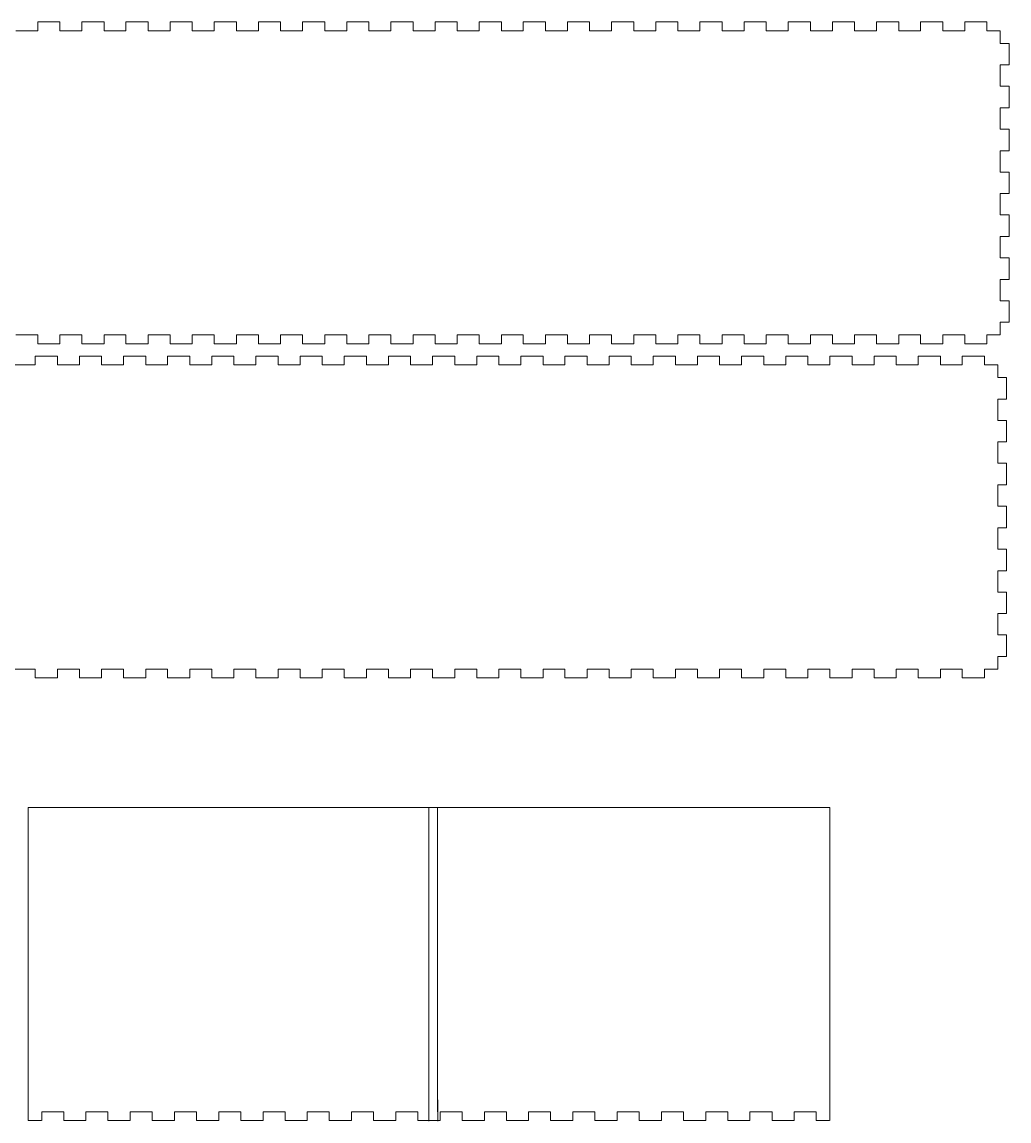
# Model space of a CAD drawing. Header units: millimetres. Extents: x -284 to 247, y -404 to 405.
# Drawn here: x -90.7 to 246.8, y 29.4 to 405.3 of the extents above; entities that cross this region are included whole.
import ezdxf

# ---------------------------------------------------------------- set-up
doc = ezdxf.new("R2010")
doc.units = ezdxf.units.MM
doc.header["$MEASUREMENT"] = 0
doc.layers.add('Layer 1', color=7, linetype='Continuous')

msp = doc.modelspace()

# ---------------------------------------------------------------- linework, layer by layer
at = {"layer": 'Layer 1', "lineweight": 0}
for points in [[(-92.8152, 402.2771), (-92.8152, 402.2771), (-85.3073, 402.2771), (-85.3073, 402.2771)], [(-85.3073, 405.2771), (-85.3073, 405.2771), (-85.3073, 402.2771), (-85.3073, 402.2771)], [(-85.3073, 405.2771), (-85.3073, 405.2771), (-77.7194, 405.2771), (-77.7194, 405.2771)], [(-77.7194, 405.2771), (-77.7194, 405.2771), (-77.7194, 402.2771), (-77.7194, 402.2771)], [(-77.7194, 402.2771), (-77.7194, 402.2771), (-70.2114, 402.2771), (-70.2114, 402.2771)], [(-70.2114, 405.2771), (-70.2114, 405.2771), (-70.2114, 402.2771), (-70.2114, 402.2771)], [(-70.2114, 405.2771), (-70.2114, 405.2771), (-62.6235, 405.2771), (-62.6235, 405.2771)], [(-62.6235, 405.2771), (-62.6235, 405.2771), (-62.6235, 402.2771), (-62.6235, 402.2771)], [(-62.6235, 402.2771), (-62.6235, 402.2771), (-55.1156, 402.2771), (-55.1156, 402.2771)], [(-55.1156, 405.2771), (-55.1156, 405.2771), (-55.1156, 402.2771), (-55.1156, 402.2771)], [(-55.1156, 405.2771), (-55.1156, 405.2771), (-47.5276, 405.2771), (-47.5276, 405.2771)], [(-47.5276, 405.2771), (-47.5276, 405.2771), (-47.5276, 402.2771), (-47.5276, 402.2771)], [(-47.5276, 402.2771), (-47.5276, 402.2771), (-40.0197, 402.2771), (-40.0197, 402.2771)], [(-40.0197, 405.2771), (-40.0197, 405.2771), (-40.0197, 402.2771), (-40.0197, 402.2771)], [(-40.0197, 405.2771), (-40.0197, 405.2771), (-32.4318, 405.2771), (-32.4318, 405.2771)], [(-32.4318, 405.2771), (-32.4318, 405.2771), (-32.4318, 402.2771), (-32.4318, 402.2771)], [(-32.4318, 402.2771), (-32.4318, 402.2771), (-24.9239, 402.2771), (-24.9239, 402.2771)], [(-24.9239, 405.2771), (-24.9239, 405.2771), (-24.9239, 402.2771), (-24.9239, 402.2771)], [(-24.9239, 405.2771), (-24.9239, 405.2771), (-17.336, 405.2771), (-17.336, 405.2771)], [(-17.336, 405.2771), (-17.336, 405.2771), (-17.336, 402.2771), (-17.336, 402.2771)], [(-17.336, 402.2771), (-17.336, 402.2771), (-9.828, 402.2771), (-9.828, 402.2771)], [(-9.828, 405.2771), (-9.828, 405.2771), (-9.828, 402.2771), (-9.828, 402.2771)], [(-9.828, 405.2771), (-9.828, 405.2771), (-2.2401, 405.2771), (-2.2401, 405.2771)], [(-2.2401, 405.2771), (-2.2401, 405.2771), (-2.2401, 402.2771), (-2.2401, 402.2771)], [(-2.2401, 402.2771), (-2.2401, 402.2771), (5.2678, 402.2771), (5.2678, 402.2771)], [(5.2678, 405.2771), (5.2678, 405.2771), (5.2678, 402.2771), (5.2678, 402.2771)], [(5.2678, 405.2771), (5.2678, 405.2771), (12.8557, 405.2771), (12.8557, 405.2771)], [(12.8557, 405.2771), (12.8557, 405.2771), (12.8557, 402.2771), (12.8557, 402.2771)], [(12.8557, 402.2771), (12.8557, 402.2771), (20.3637, 402.2771), (20.3637, 402.2771)], [(20.3637, 405.2771), (20.3637, 405.2771), (20.3637, 402.2771), (20.3637, 402.2771)], [(20.3637, 405.2771), (20.3637, 405.2771), (27.9516, 405.2771), (27.9516, 405.2771)], [(27.9516, 405.2771), (27.9516, 405.2771), (27.9516, 402.2771), (27.9516, 402.2771)], [(27.9516, 402.2771), (27.9516, 402.2771), (35.4595, 402.2771), (35.4595, 402.2771)], [(35.4595, 405.2771), (35.4595, 405.2771), (35.4595, 402.2771), (35.4595, 402.2771)], [(35.4595, 405.2771), (35.4595, 405.2771), (43.0474, 405.2771), (43.0474, 405.2771)], [(43.0474, 405.2771), (43.0474, 405.2771), (43.0474, 402.2771), (43.0474, 402.2771)], [(43.0474, 402.2771), (43.0474, 402.2771), (50.5554, 402.2771), (50.5554, 402.2771)], [(50.5554, 405.2771), (50.5554, 405.2771), (50.5554, 402.2771), (50.5554, 402.2771)], [(50.5554, 405.2771), (50.5554, 405.2771), (58.1433, 405.2771), (58.1433, 405.2771)], [(58.1433, 405.2771), (58.1433, 405.2771), (58.1433, 402.2771), (58.1433, 402.2771)], [(58.1433, 402.2771), (58.1433, 402.2771), (65.6512, 402.2771), (65.6512, 402.2771)], [(65.6512, 405.2771), (65.6512, 405.2771), (65.6512, 402.2771), (65.6512, 402.2771)], [(65.6512, 405.2771), (65.6512, 405.2771), (73.2393, 405.2771), (73.2393, 405.2771)], [(73.2393, 405.2771), (73.2393, 405.2771), (73.2393, 402.2771), (73.2393, 402.2771)], [(73.2393, 402.2771), (73.2393, 402.2771), (80.7471, 402.2771), (80.7471, 402.2771)], [(80.7471, 405.2771), (80.7471, 405.2771), (80.7471, 402.2771), (80.7471, 402.2771)], [(80.7471, 405.2771), (80.7471, 405.2771), (88.335, 405.2771), (88.335, 405.2771)], [(88.335, 405.2771), (88.335, 405.2771), (88.335, 402.2771), (88.335, 402.2771)], [(88.335, 402.2771), (88.335, 402.2771), (95.8428, 402.2771), (95.8428, 402.2771)], [(95.8428, 405.2771), (95.8428, 405.2771), (95.8428, 402.2771), (95.8428, 402.2771)], [(95.8428, 405.2771), (95.8428, 405.2771), (103.4307, 405.2771), (103.4307, 405.2771)], [(103.4307, 405.2771), (103.4307, 405.2771), (103.4307, 402.2771), (103.4307, 402.2771)], [(103.4307, 402.2771), (103.4307, 402.2771), (110.9389, 402.2771), (110.9389, 402.2771)], [(110.9389, 405.2771), (110.9389, 405.2771), (110.9389, 402.2771), (110.9389, 402.2771)], [(110.9389, 405.2771), (110.9389, 405.2771), (118.5268, 405.2771), (118.5268, 405.2771)], [(118.5268, 405.2771), (118.5268, 405.2771), (118.5268, 402.2771), (118.5268, 402.2771)], [(118.5268, 402.2771), (118.5268, 402.2771), (126.0346, 402.2771), (126.0346, 402.2771)], [(126.0346, 405.2771), (126.0346, 405.2771), (126.0346, 402.2771), (126.0346, 402.2771)], [(126.0346, 405.2771), (126.0346, 405.2771), (133.6225, 405.2771), (133.6225, 405.2771)], [(133.6225, 405.2771), (133.6225, 405.2771), (133.6225, 402.2771), (133.6225, 402.2771)], [(133.6225, 402.2771), (133.6225, 402.2771), (141.1303, 402.2771), (141.1303, 402.2771)], [(141.1303, 405.2771), (141.1303, 405.2771), (141.1303, 402.2771), (141.1303, 402.2771)], [(141.1303, 405.2771), (141.1303, 405.2771), (148.7182, 405.2771), (148.7182, 405.2771)], [(148.7182, 405.2771), (148.7182, 405.2771), (148.7182, 402.2771), (148.7182, 402.2771)], [(148.7182, 402.2771), (148.7182, 402.2771), (156.2264, 402.2771), (156.2264, 402.2771)], [(156.2264, 405.2771), (156.2264, 405.2771), (156.2264, 402.2771), (156.2264, 402.2771)], [(156.2264, 405.2771), (156.2264, 405.2771), (163.8143, 405.2771), (163.8143, 405.2771)], [(163.8143, 405.2771), (163.8143, 405.2771), (163.8143, 402.2771), (163.8143, 402.2771)], [(163.8143, 402.2771), (163.8143, 402.2771), (171.3221, 402.2771), (171.3221, 402.2771)], [(171.3221, 405.2771), (171.3221, 405.2771), (171.3221, 402.2771), (171.3221, 402.2771)], [(171.3221, 405.2771), (171.3221, 405.2771), (178.91, 405.2771), (178.91, 405.2771)], [(178.91, 405.2771), (178.91, 405.2771), (178.91, 402.2771), (178.91, 402.2771)], [(178.91, 402.2771), (178.91, 402.2771), (186.4182, 402.2771), (186.4182, 402.2771)], [(186.4182, 405.2771), (186.4182, 405.2771), (186.4182, 402.2771), (186.4182, 402.2771)], [(186.4182, 405.2771), (186.4182, 405.2771), (194.0061, 405.2771), (194.0061, 405.2771)], [(194.0061, 405.2771), (194.0061, 405.2771), (194.0061, 402.2771), (194.0061, 402.2771)], [(194.0061, 402.2771), (194.0061, 402.2771), (201.5139, 402.2771), (201.5139, 402.2771)], [(201.5139, 405.2771), (201.5139, 405.2771), (201.5139, 402.2771), (201.5139, 402.2771)], [(201.5139, 405.2771), (201.5139, 405.2771), (209.1018, 405.2771), (209.1018, 405.2771)], [(209.1018, 405.2771), (209.1018, 405.2771), (209.1018, 402.2771), (209.1018, 402.2771)], [(209.1018, 402.2771), (209.1018, 402.2771), (216.6096, 402.2771), (216.6096, 402.2771)], [(216.6096, 405.2771), (216.6096, 405.2771), (216.6096, 402.2771), (216.6096, 402.2771)], [(216.6096, 405.2771), (216.6096, 405.2771), (224.1975, 405.2771), (224.1975, 405.2771)], [(224.1975, 405.2771), (224.1975, 405.2771), (224.1975, 402.2771), (224.1975, 402.2771)], [(224.1975, 402.2771), (224.1975, 402.2771), (231.7057, 402.2771), (231.7057, 402.2771)], [(231.7057, 405.2771), (231.7057, 405.2771), (231.7057, 402.2771), (231.7057, 402.2771)], [(231.7057, 405.2771), (231.7057, 405.2771), (239.2936, 405.2771), (239.2936, 405.2771)], [(239.2936, 405.2771), (239.2936, 405.2771), (239.2936, 402.2771), (239.2936, 402.2771)], [(239.2936, 402.2771), (239.2936, 402.2771), (243.8215, 402.2771), (243.8215, 402.2771)], [(243.8215, 397.9609), (243.8215, 397.9609), (243.8215, 402.2771), (243.8215, 402.2771)], [(246.8215, 397.9609), (246.8215, 397.9609), (243.8215, 397.9609), (243.8215, 397.9609)], [(246.8215, 390.585), (246.8215, 390.585), (246.8215, 397.9609), (246.8215, 397.9609)], [(243.8215, 383.2888), (243.8215, 383.2888), (243.8215, 390.585), (243.8215, 390.585)], [(246.8215, 390.585), (246.8215, 390.585), (243.8215, 390.585), (243.8215, 390.585)], [(246.8215, 383.2888), (246.8215, 383.2888), (243.8215, 383.2888), (243.8215, 383.2888)], [(246.8215, 375.913), (246.8215, 375.913), (246.8215, 383.2888), (246.8215, 383.2888)], [(243.8215, 368.6168), (243.8215, 368.6168), (243.8215, 375.913), (243.8215, 375.913)], [(246.8215, 375.913), (246.8215, 375.913), (243.8215, 375.913), (243.8215, 375.913)], [(246.8215, 368.6168), (246.8215, 368.6168), (243.8215, 368.6168), (243.8215, 368.6168)], [(246.8215, 361.2409), (246.8215, 361.2409), (246.8215, 368.6168), (246.8215, 368.6168)], [(243.8215, 353.9451), (243.8215, 353.9451), (243.8215, 361.2409), (243.8215, 361.2409)], [(246.8215, 361.2409), (246.8215, 361.2409), (243.8215, 361.2409), (243.8215, 361.2409)], [(246.8215, 353.9451), (246.8215, 353.9451), (243.8215, 353.9451), (243.8215, 353.9451)], [(246.8215, 346.5689), (246.8215, 346.5689), (246.8215, 353.9451), (246.8215, 353.9451)], [(243.8215, 339.2731), (243.8215, 339.2731), (243.8215, 346.5689), (243.8215, 346.5689)], [(246.8215, 346.5689), (246.8215, 346.5689), (243.8215, 346.5689), (243.8215, 346.5689)], [(246.8215, 339.2731), (246.8215, 339.2731), (243.8215, 339.2731), (243.8215, 339.2731)], [(246.8215, 331.8969), (246.8215, 331.8969), (246.8215, 339.2731), (246.8215, 339.2731)], [(243.8215, 324.6011), (243.8215, 324.6011), (243.8215, 331.8969), (243.8215, 331.8969)], [(246.8215, 331.8969), (246.8215, 331.8969), (243.8215, 331.8969), (243.8215, 331.8969)], [(246.8215, 324.6011), (246.8215, 324.6011), (243.8215, 324.6011), (243.8215, 324.6011)], [(246.8215, 317.2248), (246.8215, 317.2248), (246.8215, 324.6011), (246.8215, 324.6011)], [(243.8215, 309.929), (243.8215, 309.929), (243.8215, 317.2248), (243.8215, 317.2248)], [(246.8215, 317.2248), (246.8215, 317.2248), (243.8215, 317.2248), (243.8215, 317.2248)], [(246.8215, 309.929), (246.8215, 309.929), (243.8215, 309.929), (243.8215, 309.929)], [(246.8215, 302.5528), (246.8215, 302.5528), (246.8215, 309.929), (246.8215, 309.929)], [(243.8215, 298.2369), (243.8215, 298.2369), (243.8215, 302.5528), (243.8215, 302.5528)], [(246.8215, 302.5528), (246.8215, 302.5528), (243.8215, 302.5528), (243.8215, 302.5528)], [(-92.8152, 298.2369), (-92.8152, 298.2369), (-85.3073, 298.2369), (-85.3073, 298.2369)], [(-85.3073, 298.2369), (-85.3073, 298.2369), (-85.3073, 295.2369), (-85.3073, 295.2369)], [(-77.7194, 298.2369), (-77.7194, 298.2369), (-77.7194, 295.2369), (-77.7194, 295.2369)], [(-77.7194, 298.2369), (-77.7194, 298.2369), (-70.2114, 298.2369), (-70.2114, 298.2369)], [(-70.2114, 298.2369), (-70.2114, 298.2369), (-70.2114, 295.2369), (-70.2114, 295.2369)], [(-62.6235, 298.2369), (-62.6235, 298.2369), (-62.6235, 295.2369), (-62.6235, 295.2369)], [(-62.6235, 298.2369), (-62.6235, 298.2369), (-55.1156, 298.2369), (-55.1156, 298.2369)], [(-55.1156, 298.2369), (-55.1156, 298.2369), (-55.1156, 295.2369), (-55.1156, 295.2369)], [(-47.5276, 298.2369), (-47.5276, 298.2369), (-47.5276, 295.2369), (-47.5276, 295.2369)], [(-47.5276, 298.2369), (-47.5276, 298.2369), (-40.0197, 298.2369), (-40.0197, 298.2369)], [(-40.0197, 298.2369), (-40.0197, 298.2369), (-40.0197, 295.2369), (-40.0197, 295.2369)], [(-32.4318, 298.2369), (-32.4318, 298.2369), (-32.4318, 295.2369), (-32.4318, 295.2369)], [(-32.4318, 298.2369), (-32.4318, 298.2369), (-24.9239, 298.2369), (-24.9239, 298.2369)], [(-24.9239, 298.2369), (-24.9239, 298.2369), (-24.9239, 295.2369), (-24.9239, 295.2369)], [(-17.336, 298.2369), (-17.336, 298.2369), (-17.336, 295.2369), (-17.336, 295.2369)], [(-17.336, 298.2369), (-17.336, 298.2369), (-9.828, 298.2369), (-9.828, 298.2369)], [(-9.828, 298.2369), (-9.828, 298.2369), (-9.828, 295.2369), (-9.828, 295.2369)], [(-2.2401, 298.2369), (-2.2401, 298.2369), (-2.2401, 295.2369), (-2.2401, 295.2369)], [(-2.2401, 298.2369), (-2.2401, 298.2369), (5.2678, 298.2369), (5.2678, 298.2369)], [(5.2678, 298.2369), (5.2678, 298.2369), (5.2678, 295.2369), (5.2678, 295.2369)], [(12.8557, 298.2369), (12.8557, 298.2369), (12.8557, 295.2369), (12.8557, 295.2369)], [(12.8557, 298.2369), (12.8557, 298.2369), (20.3637, 298.2369), (20.3637, 298.2369)], [(20.3637, 298.2369), (20.3637, 298.2369), (20.3637, 295.2369), (20.3637, 295.2369)], [(27.9516, 298.2369), (27.9516, 298.2369), (27.9516, 295.2369), (27.9516, 295.2369)], [(27.9516, 298.2369), (27.9516, 298.2369), (35.4595, 298.2369), (35.4595, 298.2369)], [(35.4595, 298.2369), (35.4595, 298.2369), (35.4595, 295.2369), (35.4595, 295.2369)], [(43.0474, 298.2369), (43.0474, 298.2369), (43.0474, 295.2369), (43.0474, 295.2369)], [(43.0474, 298.2369), (43.0474, 298.2369), (50.5554, 298.2369), (50.5554, 298.2369)], [(50.5554, 298.2369), (50.5554, 298.2369), (50.5554, 295.2369), (50.5554, 295.2369)], [(58.1433, 298.2369), (58.1433, 298.2369), (58.1433, 295.2369), (58.1433, 295.2369)], [(58.1433, 298.2369), (58.1433, 298.2369), (65.6512, 298.2369), (65.6512, 298.2369)], [(65.6512, 298.2369), (65.6512, 298.2369), (65.6512, 295.2369), (65.6512, 295.2369)], [(73.2393, 298.2369), (73.2393, 298.2369), (73.2393, 295.2369), (73.2393, 295.2369)], [(73.2393, 298.2369), (73.2393, 298.2369), (80.7471, 298.2369), (80.7471, 298.2369)], [(80.7471, 298.2369), (80.7471, 298.2369), (80.7471, 295.2369), (80.7471, 295.2369)], [(88.335, 298.2369), (88.335, 298.2369), (88.335, 295.2369), (88.335, 295.2369)], [(88.335, 298.2369), (88.335, 298.2369), (95.8428, 298.2369), (95.8428, 298.2369)], [(95.8428, 298.2369), (95.8428, 298.2369), (95.8428, 295.2369), (95.8428, 295.2369)], [(103.4307, 298.2369), (103.4307, 298.2369), (103.4307, 295.2369), (103.4307, 295.2369)], [(103.4307, 298.2369), (103.4307, 298.2369), (110.9389, 298.2369), (110.9389, 298.2369)], [(110.9389, 298.2369), (110.9389, 298.2369), (110.9389, 295.2369), (110.9389, 295.2369)], [(118.5268, 298.2369), (118.5268, 298.2369), (118.5268, 295.2369), (118.5268, 295.2369)], [(118.5268, 298.2369), (118.5268, 298.2369), (126.0346, 298.2369), (126.0346, 298.2369)], [(126.0346, 298.2369), (126.0346, 298.2369), (126.0346, 295.2369), (126.0346, 295.2369)], [(133.6225, 298.2369), (133.6225, 298.2369), (133.6225, 295.2369), (133.6225, 295.2369)], [(133.6225, 298.2369), (133.6225, 298.2369), (141.1303, 298.2369), (141.1303, 298.2369)], [(141.1303, 298.2369), (141.1303, 298.2369), (141.1303, 295.2369), (141.1303, 295.2369)], [(148.7182, 298.2369), (148.7182, 298.2369), (148.7182, 295.2369), (148.7182, 295.2369)], [(148.7182, 298.2369), (148.7182, 298.2369), (156.2264, 298.2369), (156.2264, 298.2369)], [(156.2264, 298.2369), (156.2264, 298.2369), (156.2264, 295.2369), (156.2264, 295.2369)], [(163.8143, 298.2369), (163.8143, 298.2369), (163.8143, 295.2369), (163.8143, 295.2369)], [(163.8143, 298.2369), (163.8143, 298.2369), (171.3221, 298.2369), (171.3221, 298.2369)], [(171.3221, 298.2369), (171.3221, 298.2369), (171.3221, 295.2369), (171.3221, 295.2369)], [(178.91, 298.2369), (178.91, 298.2369), (178.91, 295.2369), (178.91, 295.2369)], [(178.91, 298.2369), (178.91, 298.2369), (186.4182, 298.2369), (186.4182, 298.2369)], [(186.4182, 298.2369), (186.4182, 298.2369), (186.4182, 295.2369), (186.4182, 295.2369)], [(194.0061, 298.2369), (194.0061, 298.2369), (194.0061, 295.2369), (194.0061, 295.2369)], [(194.0061, 298.2369), (194.0061, 298.2369), (201.5139, 298.2369), (201.5139, 298.2369)], [(201.5139, 298.2369), (201.5139, 298.2369), (201.5139, 295.2369), (201.5139, 295.2369)], [(209.1018, 298.2369), (209.1018, 298.2369), (209.1018, 295.2369), (209.1018, 295.2369)], [(209.1018, 298.2369), (209.1018, 298.2369), (216.6096, 298.2369), (216.6096, 298.2369)], [(216.6096, 298.2369), (216.6096, 298.2369), (216.6096, 295.2369), (216.6096, 295.2369)], [(224.1975, 298.2369), (224.1975, 298.2369), (224.1975, 295.2369), (224.1975, 295.2369)], [(224.1975, 298.2369), (224.1975, 298.2369), (231.7057, 298.2369), (231.7057, 298.2369)], [(231.7057, 298.2369), (231.7057, 298.2369), (231.7057, 295.2369), (231.7057, 295.2369)], [(239.2936, 298.2369), (239.2936, 298.2369), (239.2936, 295.2369), (239.2936, 295.2369)], [(239.2936, 298.2369), (239.2936, 298.2369), (243.8215, 298.2369), (243.8215, 298.2369)], [(-85.3073, 295.2369), (-85.3073, 295.2369), (-77.7194, 295.2369), (-77.7194, 295.2369)], [(-70.2114, 295.2369), (-70.2114, 295.2369), (-62.6235, 295.2369), (-62.6235, 295.2369)], [(-55.1156, 295.2369), (-55.1156, 295.2369), (-47.5276, 295.2369), (-47.5276, 295.2369)], [(-40.0197, 295.2369), (-40.0197, 295.2369), (-32.4318, 295.2369), (-32.4318, 295.2369)], [(-24.9239, 295.2369), (-24.9239, 295.2369), (-17.336, 295.2369), (-17.336, 295.2369)], [(-9.828, 295.2369), (-9.828, 295.2369), (-2.2401, 295.2369), (-2.2401, 295.2369)], [(5.2678, 295.2369), (5.2678, 295.2369), (12.8557, 295.2369), (12.8557, 295.2369)], [(20.3637, 295.2369), (20.3637, 295.2369), (27.9516, 295.2369), (27.9516, 295.2369)], [(35.4595, 295.2369), (35.4595, 295.2369), (43.0474, 295.2369), (43.0474, 295.2369)], [(50.5554, 295.2369), (50.5554, 295.2369), (58.1433, 295.2369), (58.1433, 295.2369)], [(65.6512, 295.2369), (65.6512, 295.2369), (73.2393, 295.2369), (73.2393, 295.2369)], [(80.7471, 295.2369), (80.7471, 295.2369), (88.335, 295.2369), (88.335, 295.2369)], [(95.8428, 295.2369), (95.8428, 295.2369), (103.4307, 295.2369), (103.4307, 295.2369)], [(110.9389, 295.2369), (110.9389, 295.2369), (118.5268, 295.2369), (118.5268, 295.2369)], [(126.0346, 295.2369), (126.0346, 295.2369), (133.6225, 295.2369), (133.6225, 295.2369)], [(141.1303, 295.2369), (141.1303, 295.2369), (148.7182, 295.2369), (148.7182, 295.2369)], [(156.2264, 295.2369), (156.2264, 295.2369), (163.8143, 295.2369), (163.8143, 295.2369)], [(171.3221, 295.2369), (171.3221, 295.2369), (178.91, 295.2369), (178.91, 295.2369)], [(186.4182, 295.2369), (186.4182, 295.2369), (194.0061, 295.2369), (194.0061, 295.2369)], [(201.5139, 295.2369), (201.5139, 295.2369), (209.1018, 295.2369), (209.1018, 295.2369)], [(216.6096, 295.2369), (216.6096, 295.2369), (224.1975, 295.2369), (224.1975, 295.2369)], [(231.7057, 295.2369), (231.7057, 295.2369), (239.2936, 295.2369), (239.2936, 295.2369)], [(-86.154, 290.9771), (-86.154, 290.9771), (-86.154, 287.9771), (-86.154, 287.9771)], [(-86.154, 290.9771), (-86.154, 290.9771), (-78.5661, 290.9771), (-78.5661, 290.9771)], [(-78.5661, 290.9771), (-78.5661, 290.9771), (-78.5661, 287.9771), (-78.5661, 287.9771)], [(-71.0581, 290.9771), (-71.0581, 290.9771), (-71.0581, 287.9771), (-71.0581, 287.9771)], [(-71.0581, 290.9771), (-71.0581, 290.9771), (-63.4702, 290.9771), (-63.4702, 290.9771)], [(-63.4702, 290.9771), (-63.4702, 290.9771), (-63.4702, 287.9771), (-63.4702, 287.9771)], [(-55.9623, 290.9771), (-55.9623, 290.9771), (-55.9623, 287.9771), (-55.9623, 287.9771)], [(-55.9623, 290.9771), (-55.9623, 290.9771), (-48.3743, 290.9771), (-48.3743, 290.9771)], [(-48.3743, 290.9771), (-48.3743, 290.9771), (-48.3743, 287.9771), (-48.3743, 287.9771)], [(-40.8664, 290.9771), (-40.8664, 290.9771), (-40.8664, 287.9771), (-40.8664, 287.9771)], [(-40.8664, 290.9771), (-40.8664, 290.9771), (-33.2785, 290.9771), (-33.2785, 290.9771)], [(-33.2785, 290.9771), (-33.2785, 290.9771), (-33.2785, 287.9771), (-33.2785, 287.9771)], [(-25.7706, 290.9771), (-25.7706, 290.9771), (-25.7706, 287.9771), (-25.7706, 287.9771)], [(-25.7706, 290.9771), (-25.7706, 290.9771), (-18.1827, 290.9771), (-18.1827, 290.9771)], [(-18.1827, 290.9771), (-18.1827, 290.9771), (-18.1827, 287.9771), (-18.1827, 287.9771)], [(-10.6747, 290.9771), (-10.6747, 290.9771), (-10.6747, 287.9771), (-10.6747, 287.9771)], [(-10.6747, 290.9771), (-10.6747, 290.9771), (-3.0868, 290.9771), (-3.0868, 290.9771)], [(-3.0868, 290.9771), (-3.0868, 290.9771), (-3.0868, 287.9771), (-3.0868, 287.9771)], [(4.4211, 290.9771), (4.4211, 290.9771), (4.4211, 287.9771), (4.4211, 287.9771)], [(4.4211, 290.9771), (4.4211, 290.9771), (12.009, 290.9771), (12.009, 290.9771)], [(12.009, 290.9771), (12.009, 290.9771), (12.009, 287.9771), (12.009, 287.9771)], [(19.517, 290.9771), (19.517, 290.9771), (19.517, 287.9771), (19.517, 287.9771)], [(19.517, 290.9771), (19.517, 290.9771), (27.1049, 290.9771), (27.1049, 290.9771)], [(27.1049, 290.9771), (27.1049, 290.9771), (27.1049, 287.9771), (27.1049, 287.9771)], [(34.6128, 290.9771), (34.6128, 290.9771), (34.6128, 287.9771), (34.6128, 287.9771)], [(34.6128, 290.9771), (34.6128, 290.9771), (42.2007, 290.9771), (42.2007, 290.9771)], [(42.2007, 290.9771), (42.2007, 290.9771), (42.2007, 287.9771), (42.2007, 287.9771)], [(49.7087, 290.9771), (49.7087, 290.9771), (49.7087, 287.9771), (49.7087, 287.9771)], [(49.7087, 290.9771), (49.7087, 290.9771), (57.2966, 290.9771), (57.2966, 290.9771)], [(57.2966, 290.9771), (57.2966, 290.9771), (57.2966, 287.9771), (57.2966, 287.9771)], [(64.8045, 290.9771), (64.8045, 290.9771), (64.8045, 287.9771), (64.8045, 287.9771)], [(64.8045, 290.9771), (64.8045, 290.9771), (72.3926, 290.9771), (72.3926, 290.9771)], [(72.3926, 290.9771), (72.3926, 290.9771), (72.3926, 287.9771), (72.3926, 287.9771)], [(79.9004, 290.9771), (79.9004, 290.9771), (79.9004, 287.9771), (79.9004, 287.9771)], [(79.9004, 290.9771), (79.9004, 290.9771), (87.4883, 290.9771), (87.4883, 290.9771)], [(87.4883, 290.9771), (87.4883, 290.9771), (87.4883, 287.9771), (87.4883, 287.9771)], [(94.9961, 290.9771), (94.9961, 290.9771), (94.9961, 287.9771), (94.9961, 287.9771)], [(94.9961, 290.9771), (94.9961, 290.9771), (102.584, 290.9771), (102.584, 290.9771)], [(102.584, 290.9771), (102.584, 290.9771), (102.584, 287.9771), (102.584, 287.9771)], [(110.0922, 290.9771), (110.0922, 290.9771), (110.0922, 287.9771), (110.0922, 287.9771)], [(110.0922, 290.9771), (110.0922, 290.9771), (117.6801, 290.9771), (117.6801, 290.9771)], [(117.6801, 290.9771), (117.6801, 290.9771), (117.6801, 287.9771), (117.6801, 287.9771)], [(125.1879, 290.9771), (125.1879, 290.9771), (125.1879, 287.9771), (125.1879, 287.9771)], [(125.1879, 290.9771), (125.1879, 290.9771), (132.7758, 290.9771), (132.7758, 290.9771)], [(132.7758, 290.9771), (132.7758, 290.9771), (132.7758, 287.9771), (132.7758, 287.9771)], [(140.2836, 290.9771), (140.2836, 290.9771), (140.2836, 287.9771), (140.2836, 287.9771)], [(140.2836, 290.9771), (140.2836, 290.9771), (147.8715, 290.9771), (147.8715, 290.9771)], [(147.8715, 290.9771), (147.8715, 290.9771), (147.8715, 287.9771), (147.8715, 287.9771)], [(155.3797, 290.9771), (155.3797, 290.9771), (155.3797, 287.9771), (155.3797, 287.9771)], [(155.3797, 290.9771), (155.3797, 290.9771), (162.9676, 290.9771), (162.9676, 290.9771)], [(162.9676, 290.9771), (162.9676, 290.9771), (162.9676, 287.9771), (162.9676, 287.9771)], [(170.4754, 290.9771), (170.4754, 290.9771), (170.4754, 287.9771), (170.4754, 287.9771)], [(170.4754, 290.9771), (170.4754, 290.9771), (178.0633, 290.9771), (178.0633, 290.9771)], [(178.0633, 290.9771), (178.0633, 290.9771), (178.0633, 287.9771), (178.0633, 287.9771)], [(185.5715, 290.9771), (185.5715, 290.9771), (185.5715, 287.9771), (185.5715, 287.9771)], [(185.5715, 290.9771), (185.5715, 290.9771), (193.1594, 290.9771), (193.1594, 290.9771)], [(193.1594, 290.9771), (193.1594, 290.9771), (193.1594, 287.9771), (193.1594, 287.9771)], [(200.6672, 290.9771), (200.6672, 290.9771), (200.6672, 287.9771), (200.6672, 287.9771)], [(200.6672, 290.9771), (200.6672, 290.9771), (208.2551, 290.9771), (208.2551, 290.9771)], [(208.2551, 290.9771), (208.2551, 290.9771), (208.2551, 287.9771), (208.2551, 287.9771)], [(215.7629, 290.9771), (215.7629, 290.9771), (215.7629, 287.9771), (215.7629, 287.9771)], [(215.7629, 290.9771), (215.7629, 290.9771), (223.3508, 290.9771), (223.3508, 290.9771)], [(223.3508, 290.9771), (223.3508, 290.9771), (223.3508, 287.9771), (223.3508, 287.9771)], [(230.859, 290.9771), (230.859, 290.9771), (230.859, 287.9771), (230.859, 287.9771)], [(230.859, 290.9771), (230.859, 290.9771), (238.4469, 290.9771), (238.4469, 290.9771)], [(238.4469, 290.9771), (238.4469, 290.9771), (238.4469, 287.9771), (238.4469, 287.9771)], [(-93.6619, 287.9771), (-93.6619, 287.9771), (-86.154, 287.9771), (-86.154, 287.9771)], [(-78.5661, 287.9771), (-78.5661, 287.9771), (-71.0581, 287.9771), (-71.0581, 287.9771)], [(-63.4702, 287.9771), (-63.4702, 287.9771), (-55.9623, 287.9771), (-55.9623, 287.9771)], [(-48.3743, 287.9771), (-48.3743, 287.9771), (-40.8664, 287.9771), (-40.8664, 287.9771)], [(-33.2785, 287.9771), (-33.2785, 287.9771), (-25.7706, 287.9771), (-25.7706, 287.9771)], [(-18.1827, 287.9771), (-18.1827, 287.9771), (-10.6747, 287.9771), (-10.6747, 287.9771)], [(-3.0868, 287.9771), (-3.0868, 287.9771), (4.4211, 287.9771), (4.4211, 287.9771)], [(12.009, 287.9771), (12.009, 287.9771), (19.517, 287.9771), (19.517, 287.9771)], [(27.1049, 287.9771), (27.1049, 287.9771), (34.6128, 287.9771), (34.6128, 287.9771)], [(42.2007, 287.9771), (42.2007, 287.9771), (49.7087, 287.9771), (49.7087, 287.9771)], [(57.2966, 287.9771), (57.2966, 287.9771), (64.8045, 287.9771), (64.8045, 287.9771)], [(72.3926, 287.9771), (72.3926, 287.9771), (79.9004, 287.9771), (79.9004, 287.9771)], [(87.4883, 287.9771), (87.4883, 287.9771), (94.9961, 287.9771), (94.9961, 287.9771)], [(102.584, 287.9771), (102.584, 287.9771), (110.0922, 287.9771), (110.0922, 287.9771)], [(117.6801, 287.9771), (117.6801, 287.9771), (125.1879, 287.9771), (125.1879, 287.9771)], [(132.7758, 287.9771), (132.7758, 287.9771), (140.2836, 287.9771), (140.2836, 287.9771)], [(147.8715, 287.9771), (147.8715, 287.9771), (155.3797, 287.9771), (155.3797, 287.9771)], [(162.9676, 287.9771), (162.9676, 287.9771), (170.4754, 287.9771), (170.4754, 287.9771)], [(178.0633, 287.9771), (178.0633, 287.9771), (185.5715, 287.9771), (185.5715, 287.9771)], [(193.1594, 287.9771), (193.1594, 287.9771), (200.6672, 287.9771), (200.6672, 287.9771)], [(208.2551, 287.9771), (208.2551, 287.9771), (215.7629, 287.9771), (215.7629, 287.9771)], [(223.3508, 287.9771), (223.3508, 287.9771), (230.859, 287.9771), (230.859, 287.9771)], [(238.4469, 287.9771), (238.4469, 287.9771), (242.9748, 287.9771), (242.9748, 287.9771)], [(242.9748, 283.6609), (242.9748, 283.6609), (242.9748, 287.9771), (242.9748, 287.9771)], [(245.9748, 283.6609), (245.9748, 283.6609), (242.9748, 283.6609), (242.9748, 283.6609)], [(245.9748, 276.285), (245.9748, 276.285), (245.9748, 283.6609), (245.9748, 283.6609)], [(242.9748, 268.9888), (242.9748, 268.9888), (242.9748, 276.285), (242.9748, 276.285)], [(245.9748, 276.285), (245.9748, 276.285), (242.9748, 276.285), (242.9748, 276.285)], [(245.9748, 268.9888), (245.9748, 268.9888), (242.9748, 268.9888), (242.9748, 268.9888)], [(245.9748, 261.613), (245.9748, 261.613), (245.9748, 268.9888), (245.9748, 268.9888)], [(242.9748, 254.3168), (242.9748, 254.3168), (242.9748, 261.613), (242.9748, 261.613)], [(245.9748, 261.613), (245.9748, 261.613), (242.9748, 261.613), (242.9748, 261.613)], [(245.9748, 254.3168), (245.9748, 254.3168), (242.9748, 254.3168), (242.9748, 254.3168)], [(245.9748, 246.9409), (245.9748, 246.9409), (245.9748, 254.3168), (245.9748, 254.3168)], [(242.9748, 239.6451), (242.9748, 239.6451), (242.9748, 246.9409), (242.9748, 246.9409)], [(245.9748, 246.9409), (245.9748, 246.9409), (242.9748, 246.9409), (242.9748, 246.9409)], [(245.9748, 239.6451), (245.9748, 239.6451), (242.9748, 239.6451), (242.9748, 239.6451)], [(245.9748, 232.2689), (245.9748, 232.2689), (245.9748, 239.6451), (245.9748, 239.6451)], [(242.9748, 224.9731), (242.9748, 224.9731), (242.9748, 232.2689), (242.9748, 232.2689)], [(245.9748, 232.2689), (245.9748, 232.2689), (242.9748, 232.2689), (242.9748, 232.2689)], [(245.9748, 224.9731), (245.9748, 224.9731), (242.9748, 224.9731), (242.9748, 224.9731)], [(245.9748, 217.5969), (245.9748, 217.5969), (245.9748, 224.9731), (245.9748, 224.9731)], [(242.9748, 210.3011), (242.9748, 210.3011), (242.9748, 217.5969), (242.9748, 217.5969)], [(245.9748, 217.5969), (245.9748, 217.5969), (242.9748, 217.5969), (242.9748, 217.5969)], [(245.9748, 210.3011), (245.9748, 210.3011), (242.9748, 210.3011), (242.9748, 210.3011)], [(245.9748, 202.9248), (245.9748, 202.9248), (245.9748, 210.3011), (245.9748, 210.3011)], [(242.9748, 195.629), (242.9748, 195.629), (242.9748, 202.9248), (242.9748, 202.9248)], [(245.9748, 202.9248), (245.9748, 202.9248), (242.9748, 202.9248), (242.9748, 202.9248)], [(245.9748, 195.629), (245.9748, 195.629), (242.9748, 195.629), (242.9748, 195.629)], [(245.9748, 188.2528), (245.9748, 188.2528), (245.9748, 195.629), (245.9748, 195.629)], [(242.9748, 183.9369), (242.9748, 183.9369), (242.9748, 188.2528), (242.9748, 188.2528)], [(245.9748, 188.2528), (245.9748, 188.2528), (242.9748, 188.2528), (242.9748, 188.2528)], [(-93.6619, 183.9369), (-93.6619, 183.9369), (-86.154, 183.9369), (-86.154, 183.9369)], [(-86.154, 183.9369), (-86.154, 183.9369), (-86.154, 180.9369), (-86.154, 180.9369)], [(-86.154, 180.9369), (-86.154, 180.9369), (-78.5661, 180.9369), (-78.5661, 180.9369)], [(-78.5661, 183.9369), (-78.5661, 183.9369), (-78.5661, 180.9369), (-78.5661, 180.9369)], [(-78.5661, 183.9369), (-78.5661, 183.9369), (-71.0581, 183.9369), (-71.0581, 183.9369)], [(-71.0581, 183.9369), (-71.0581, 183.9369), (-71.0581, 180.9369), (-71.0581, 180.9369)], [(-71.0581, 180.9369), (-71.0581, 180.9369), (-63.4702, 180.9369), (-63.4702, 180.9369)], [(-63.4702, 183.9369), (-63.4702, 183.9369), (-63.4702, 180.9369), (-63.4702, 180.9369)], [(-63.4702, 183.9369), (-63.4702, 183.9369), (-55.9623, 183.9369), (-55.9623, 183.9369)], [(-55.9623, 183.9369), (-55.9623, 183.9369), (-55.9623, 180.9369), (-55.9623, 180.9369)], [(-55.9623, 180.9369), (-55.9623, 180.9369), (-48.3743, 180.9369), (-48.3743, 180.9369)], [(-48.3743, 183.9369), (-48.3743, 183.9369), (-48.3743, 180.9369), (-48.3743, 180.9369)], [(-48.3743, 183.9369), (-48.3743, 183.9369), (-40.8664, 183.9369), (-40.8664, 183.9369)], [(-40.8664, 183.9369), (-40.8664, 183.9369), (-40.8664, 180.9369), (-40.8664, 180.9369)], [(-40.8664, 180.9369), (-40.8664, 180.9369), (-33.2785, 180.9369), (-33.2785, 180.9369)], [(-33.2785, 183.9369), (-33.2785, 183.9369), (-33.2785, 180.9369), (-33.2785, 180.9369)], [(-33.2785, 183.9369), (-33.2785, 183.9369), (-25.7706, 183.9369), (-25.7706, 183.9369)], [(-25.7706, 183.9369), (-25.7706, 183.9369), (-25.7706, 180.9369), (-25.7706, 180.9369)], [(-25.7706, 180.9369), (-25.7706, 180.9369), (-18.1827, 180.9369), (-18.1827, 180.9369)], [(-18.1827, 183.9369), (-18.1827, 183.9369), (-18.1827, 180.9369), (-18.1827, 180.9369)], [(-18.1827, 183.9369), (-18.1827, 183.9369), (-10.6747, 183.9369), (-10.6747, 183.9369)], [(-10.6747, 183.9369), (-10.6747, 183.9369), (-10.6747, 180.9369), (-10.6747, 180.9369)], [(-10.6747, 180.9369), (-10.6747, 180.9369), (-3.0868, 180.9369), (-3.0868, 180.9369)], [(-3.0868, 183.9369), (-3.0868, 183.9369), (-3.0868, 180.9369), (-3.0868, 180.9369)], [(-3.0868, 183.9369), (-3.0868, 183.9369), (4.4211, 183.9369), (4.4211, 183.9369)], [(4.4211, 183.9369), (4.4211, 183.9369), (4.4211, 180.9369), (4.4211, 180.9369)], [(4.4211, 180.9369), (4.4211, 180.9369), (12.009, 180.9369), (12.009, 180.9369)], [(12.009, 183.9369), (12.009, 183.9369), (12.009, 180.9369), (12.009, 180.9369)], [(12.009, 183.9369), (12.009, 183.9369), (19.517, 183.9369), (19.517, 183.9369)], [(19.517, 183.9369), (19.517, 183.9369), (19.517, 180.9369), (19.517, 180.9369)], [(19.517, 180.9369), (19.517, 180.9369), (27.1049, 180.9369), (27.1049, 180.9369)], [(27.1049, 183.9369), (27.1049, 183.9369), (27.1049, 180.9369), (27.1049, 180.9369)], [(27.1049, 183.9369), (27.1049, 183.9369), (34.6128, 183.9369), (34.6128, 183.9369)], [(34.6128, 183.9369), (34.6128, 183.9369), (34.6128, 180.9369), (34.6128, 180.9369)], [(34.6128, 180.9369), (34.6128, 180.9369), (42.2007, 180.9369), (42.2007, 180.9369)], [(42.2007, 183.9369), (42.2007, 183.9369), (42.2007, 180.9369), (42.2007, 180.9369)], [(42.2007, 183.9369), (42.2007, 183.9369), (49.7087, 183.9369), (49.7087, 183.9369)], [(49.7087, 183.9369), (49.7087, 183.9369), (49.7087, 180.9369), (49.7087, 180.9369)], [(49.7087, 180.9369), (49.7087, 180.9369), (57.2966, 180.9369), (57.2966, 180.9369)], [(57.2966, 183.9369), (57.2966, 183.9369), (57.2966, 180.9369), (57.2966, 180.9369)], [(57.2966, 183.9369), (57.2966, 183.9369), (64.8045, 183.9369), (64.8045, 183.9369)], [(64.8045, 183.9369), (64.8045, 183.9369), (64.8045, 180.9369), (64.8045, 180.9369)], [(64.8045, 180.9369), (64.8045, 180.9369), (72.3926, 180.9369), (72.3926, 180.9369)], [(72.3926, 183.9369), (72.3926, 183.9369), (72.3926, 180.9369), (72.3926, 180.9369)], [(72.3926, 183.9369), (72.3926, 183.9369), (79.9004, 183.9369), (79.9004, 183.9369)], [(79.9004, 183.9369), (79.9004, 183.9369), (79.9004, 180.9369), (79.9004, 180.9369)], [(79.9004, 180.9369), (79.9004, 180.9369), (87.4883, 180.9369), (87.4883, 180.9369)], [(87.4883, 183.9369), (87.4883, 183.9369), (87.4883, 180.9369), (87.4883, 180.9369)], [(87.4883, 183.9369), (87.4883, 183.9369), (94.9961, 183.9369), (94.9961, 183.9369)], [(94.9961, 183.9369), (94.9961, 183.9369), (94.9961, 180.9369), (94.9961, 180.9369)], [(94.9961, 180.9369), (94.9961, 180.9369), (102.584, 180.9369), (102.584, 180.9369)], [(102.584, 183.9369), (102.584, 183.9369), (102.584, 180.9369), (102.584, 180.9369)], [(102.584, 183.9369), (102.584, 183.9369), (110.0922, 183.9369), (110.0922, 183.9369)], [(110.0922, 183.9369), (110.0922, 183.9369), (110.0922, 180.9369), (110.0922, 180.9369)], [(110.0922, 180.9369), (110.0922, 180.9369), (117.6801, 180.9369), (117.6801, 180.9369)], [(117.6801, 183.9369), (117.6801, 183.9369), (117.6801, 180.9369), (117.6801, 180.9369)], [(117.6801, 183.9369), (117.6801, 183.9369), (125.1879, 183.9369), (125.1879, 183.9369)], [(125.1879, 183.9369), (125.1879, 183.9369), (125.1879, 180.9369), (125.1879, 180.9369)], [(125.1879, 180.9369), (125.1879, 180.9369), (132.7758, 180.9369), (132.7758, 180.9369)], [(132.7758, 183.9369), (132.7758, 183.9369), (132.7758, 180.9369), (132.7758, 180.9369)], [(132.7758, 183.9369), (132.7758, 183.9369), (140.2836, 183.9369), (140.2836, 183.9369)], [(140.2836, 183.9369), (140.2836, 183.9369), (140.2836, 180.9369), (140.2836, 180.9369)], [(140.2836, 180.9369), (140.2836, 180.9369), (147.8715, 180.9369), (147.8715, 180.9369)], [(147.8715, 183.9369), (147.8715, 183.9369), (147.8715, 180.9369), (147.8715, 180.9369)], [(147.8715, 183.9369), (147.8715, 183.9369), (155.3797, 183.9369), (155.3797, 183.9369)], [(155.3797, 183.9369), (155.3797, 183.9369), (155.3797, 180.9369), (155.3797, 180.9369)], [(155.3797, 180.9369), (155.3797, 180.9369), (162.9676, 180.9369), (162.9676, 180.9369)], [(162.9676, 183.9369), (162.9676, 183.9369), (162.9676, 180.9369), (162.9676, 180.9369)], [(162.9676, 183.9369), (162.9676, 183.9369), (170.4754, 183.9369), (170.4754, 183.9369)], [(170.4754, 183.9369), (170.4754, 183.9369), (170.4754, 180.9369), (170.4754, 180.9369)], [(170.4754, 180.9369), (170.4754, 180.9369), (178.0633, 180.9369), (178.0633, 180.9369)], [(178.0633, 183.9369), (178.0633, 183.9369), (178.0633, 180.9369), (178.0633, 180.9369)], [(178.0633, 183.9369), (178.0633, 183.9369), (185.5715, 183.9369), (185.5715, 183.9369)], [(185.5715, 183.9369), (185.5715, 183.9369), (185.5715, 180.9369), (185.5715, 180.9369)], [(185.5715, 180.9369), (185.5715, 180.9369), (193.1594, 180.9369), (193.1594, 180.9369)], [(193.1594, 183.9369), (193.1594, 183.9369), (193.1594, 180.9369), (193.1594, 180.9369)], [(193.1594, 183.9369), (193.1594, 183.9369), (200.6672, 183.9369), (200.6672, 183.9369)], [(200.6672, 183.9369), (200.6672, 183.9369), (200.6672, 180.9369), (200.6672, 180.9369)], [(200.6672, 180.9369), (200.6672, 180.9369), (208.2551, 180.9369), (208.2551, 180.9369)], [(208.2551, 183.9369), (208.2551, 183.9369), (208.2551, 180.9369), (208.2551, 180.9369)], [(208.2551, 183.9369), (208.2551, 183.9369), (215.7629, 183.9369), (215.7629, 183.9369)], [(215.7629, 183.9369), (215.7629, 183.9369), (215.7629, 180.9369), (215.7629, 180.9369)], [(215.7629, 180.9369), (215.7629, 180.9369), (223.3508, 180.9369), (223.3508, 180.9369)], [(223.3508, 183.9369), (223.3508, 183.9369), (223.3508, 180.9369), (223.3508, 180.9369)], [(223.3508, 183.9369), (223.3508, 183.9369), (230.859, 183.9369), (230.859, 183.9369)], [(230.859, 183.9369), (230.859, 183.9369), (230.859, 180.9369), (230.859, 180.9369)], [(230.859, 180.9369), (230.859, 180.9369), (238.4469, 180.9369), (238.4469, 180.9369)], [(238.4469, 183.9369), (238.4469, 183.9369), (238.4469, 180.9369), (238.4469, 180.9369)], [(238.4469, 183.9369), (238.4469, 183.9369), (242.9748, 183.9369), (242.9748, 183.9369)], [(-88.5329, 132.1793), (-88.5329, 132.1793), (-88.5329, 136.5353), (-88.5329, 136.5353)], [(-83.9848, 136.5353), (-83.9848, 136.5353), (-88.5329, 136.5353), (-88.5329, 136.5353)], [(-76.3759, 136.5351), (-76.3759, 136.5351), (-83.9846, 136.5351), (-83.9846, 136.5351)], [(-68.8473, 136.5353), (-68.8473, 136.5353), (-76.3759, 136.5353), (-76.3759, 136.5353)], [(-61.2389, 136.5351), (-61.2389, 136.5351), (-68.8473, 136.5351), (-68.8473, 136.5351)], [(-53.7103, 136.5353), (-53.7103, 136.5353), (-61.2389, 136.5353), (-61.2389, 136.5353)], [(-46.1016, 136.5351), (-46.1016, 136.5351), (-53.7103, 136.5351), (-53.7103, 136.5351)], [(-38.5729, 136.5353), (-38.5729, 136.5353), (-46.1016, 136.5353), (-46.1016, 136.5353)], [(-30.9642, 136.5351), (-30.9642, 136.5351), (-38.5729, 136.5351), (-38.5729, 136.5351)], [(-23.4356, 136.5353), (-23.4356, 136.5353), (-30.9642, 136.5353), (-30.9642, 136.5353)], [(-15.8269, 136.5351), (-15.8269, 136.5351), (-23.4356, 136.5351), (-23.4356, 136.5351)], [(-8.2982, 136.5353), (-8.2982, 136.5353), (-15.8269, 136.5353), (-15.8269, 136.5353)], [(-0.6895, 136.5351), (-0.6895, 136.5351), (-8.2982, 136.5351), (-8.2982, 136.5351)], [(6.8391, 136.5353), (6.8391, 136.5353), (-0.6895, 136.5353), (-0.6895, 136.5353)], [(14.4478, 136.5351), (14.4478, 136.5351), (6.8391, 136.5351), (6.8391, 136.5351)], [(21.9764, 136.5353), (21.9764, 136.5353), (14.4478, 136.5353), (14.4478, 136.5353)], [(29.5851, 136.5351), (29.5851, 136.5351), (21.9764, 136.5351), (21.9764, 136.5351)], [(37.1138, 136.5353), (37.1138, 136.5353), (29.5851, 136.5353), (29.5851, 136.5353)], [(44.7225, 136.5351), (44.7225, 136.5351), (37.1138, 136.5351), (37.1138, 136.5351)], [(52.2511, 136.535), (52.2511, 136.535), (44.7225, 136.535), (44.7225, 136.535)], [(48.4667, 32.494), (48.4667, 32.494), (48.4667, 136.536), (48.4667, 136.536)], [(51.3862, 32.494), (51.3862, 32.494), (51.3862, 136.536), (51.3862, 136.536)], [(59.8595, 136.5351), (59.8595, 136.5351), (52.2511, 136.5351), (52.2511, 136.5351)], [(67.3881, 136.535), (67.3881, 136.535), (59.8595, 136.535), (59.8595, 136.535)], [(74.9968, 136.5351), (74.9968, 136.5351), (67.3881, 136.5351), (67.3881, 136.5351)], [(82.5255, 136.5353), (82.5255, 136.5353), (74.9968, 136.5353), (74.9968, 136.5353)], [(90.1342, 136.5351), (90.1342, 136.5351), (82.5255, 136.5351), (82.5255, 136.5351)], [(97.6628, 136.5353), (97.6628, 136.5353), (90.1342, 136.5353), (90.1342, 136.5353)], [(105.2715, 136.5351), (105.2715, 136.5351), (97.6628, 136.5351), (97.6628, 136.5351)], [(112.8001, 136.5353), (112.8001, 136.5353), (105.2715, 136.5353), (105.2715, 136.5353)], [(120.4088, 136.5351), (120.4088, 136.5351), (112.8001, 136.5351), (112.8001, 136.5351)], [(127.9375, 136.5353), (127.9375, 136.5353), (120.4088, 136.5353), (120.4088, 136.5353)], [(135.5462, 136.5351), (135.5462, 136.5351), (127.9375, 136.5351), (127.9375, 136.5351)], [(143.0747, 136.5353), (143.0747, 136.5353), (135.5462, 136.5353), (135.5462, 136.5353)], [(150.6834, 136.5351), (150.6834, 136.5351), (143.0747, 136.5351), (143.0747, 136.5351)], [(158.2121, 136.5353), (158.2121, 136.5353), (150.6834, 136.5353), (150.6834, 136.5353)], [(165.8207, 136.5351), (165.8207, 136.5351), (158.2121, 136.5351), (158.2121, 136.5351)], [(173.3494, 136.5353), (173.3494, 136.5353), (165.8207, 136.5353), (165.8207, 136.5353)], [(180.958, 136.5351), (180.958, 136.5351), (173.3494, 136.5351), (173.3494, 136.5351)], [(185.5072, 136.5353), (185.5072, 136.5353), (180.9582, 136.5353), (180.9582, 136.5353)], [(185.5062, 132.1793), (185.5062, 132.1793), (185.5062, 136.5353), (185.5062, 136.5353)], [(-88.5333, 124.8833), (-88.5333, 124.8833), (-88.5333, 132.1793), (-88.5333, 132.1793)], [(185.5066, 124.8833), (185.5066, 124.8833), (185.5066, 132.1793), (185.5066, 132.1793)], [(-88.5329, 117.5073), (-88.5329, 117.5073), (-88.5329, 124.8833), (-88.5329, 124.8833)], [(185.5062, 117.5073), (185.5062, 117.5073), (185.5062, 124.8833), (185.5062, 124.8833)], [(-88.5333, 110.2113), (-88.5333, 110.2113), (-88.5333, 117.5073), (-88.5333, 117.5073)], [(185.5066, 110.2113), (185.5066, 110.2113), (185.5066, 117.5073), (185.5066, 117.5073)], [(-88.5329, 102.8353), (-88.5329, 102.8353), (-88.5329, 110.2113), (-88.5329, 110.2113)], [(185.5062, 102.8353), (185.5062, 102.8353), (185.5062, 110.2113), (185.5062, 110.2113)], [(-88.5333, 95.5393), (-88.5333, 95.5393), (-88.5333, 102.8353), (-88.5333, 102.8353)], [(185.5066, 95.5393), (185.5066, 95.5393), (185.5066, 102.8353), (185.5066, 102.8353)], [(-88.5329, 88.1633), (-88.5329, 88.1633), (-88.5329, 95.5393), (-88.5329, 95.5393)], [(185.5062, 88.1633), (185.5062, 88.1633), (185.5062, 95.5393), (185.5062, 95.5393)], [(-88.5333, 80.8673), (-88.5333, 80.8673), (-88.5333, 88.1633), (-88.5333, 88.1633)], [(185.5066, 80.8673), (185.5066, 80.8673), (185.5066, 88.1633), (185.5066, 88.1633)], [(-88.5329, 73.4913), (-88.5329, 73.4913), (-88.5329, 80.8673), (-88.5329, 80.8673)], [(185.5062, 73.4913), (185.5062, 73.4913), (185.5062, 80.8673), (185.5062, 80.8673)], [(-88.5333, 66.1953), (-88.5333, 66.1953), (-88.5333, 73.4913), (-88.5333, 73.4913)], [(185.5066, 66.1953), (185.5066, 66.1953), (185.5066, 73.4913), (185.5066, 73.4913)], [(-88.5329, 58.8193), (-88.5329, 58.8193), (-88.5329, 66.1953), (-88.5329, 66.1953)], [(185.5062, 58.8193), (185.5062, 58.8193), (185.5062, 66.1953), (185.5062, 66.1953)], [(-88.5333, 51.5233), (-88.5333, 51.5233), (-88.5333, 58.8193), (-88.5333, 58.8193)], [(185.5066, 51.5233), (185.5066, 51.5233), (185.5066, 58.8193), (185.5066, 58.8193)], [(-88.5329, 44.1473), (-88.5329, 44.1473), (-88.5329, 51.5233), (-88.5329, 51.5233)], [(185.5062, 44.1473), (185.5062, 44.1473), (185.5062, 51.5233), (185.5062, 51.5233)], [(-88.5333, 36.8513), (-88.5333, 36.8513), (-88.5333, 44.1473), (-88.5333, 44.1473)], [(185.5066, 36.8513), (185.5066, 36.8513), (185.5066, 44.1473), (185.5066, 44.1473)], [(-88.5329, 29.4953), (-88.5329, 29.4953), (-88.5329, 36.8513), (-88.5329, 36.8513)], [(48.4662, 29.351), (48.4662, 29.351), (48.4662, 36.647), (48.4662, 36.647)], [(51.4667, 29.351), (51.4667, 29.351), (51.4667, 36.647), (51.4667, 36.647)], [(185.5062, 29.4953), (185.5062, 29.4953), (185.5062, 36.8513), (185.5062, 36.8513)], [(-76.4161, 32.4953), (-76.4161, 32.4953), (-83.9447, 32.4953), (-83.9447, 32.4953)], [(-83.9447, 32.4953), (-83.9447, 32.4953), (-83.9447, 29.4953), (-83.9447, 29.4953)], [(-76.4161, 32.4953), (-76.4161, 32.4953), (-76.4161, 29.4953), (-76.4161, 29.4953)], [(-61.2788, 32.4953), (-61.2788, 32.4953), (-68.8074, 32.4953), (-68.8074, 32.4953)], [(-68.8074, 32.4953), (-68.8074, 32.4953), (-68.8074, 29.4953), (-68.8074, 29.4953)], [(-61.2788, 32.4953), (-61.2788, 32.4953), (-61.2788, 29.4953), (-61.2788, 29.4953)], [(-46.1414, 32.4953), (-46.1414, 32.4953), (-53.6701, 32.4953), (-53.6701, 32.4953)], [(-53.6701, 32.4953), (-53.6701, 32.4953), (-53.6701, 29.4953), (-53.6701, 29.4953)], [(-46.1414, 32.4953), (-46.1414, 32.4953), (-46.1414, 29.4953), (-46.1414, 29.4953)], [(-31.0041, 32.4953), (-31.0041, 32.4953), (-38.5327, 32.4953), (-38.5327, 32.4953)], [(-38.5327, 32.4953), (-38.5327, 32.4953), (-38.5327, 29.4953), (-38.5327, 29.4953)], [(-31.0041, 32.4953), (-31.0041, 32.4953), (-31.0041, 29.4953), (-31.0041, 29.4953)], [(-15.8667, 32.4953), (-15.8667, 32.4953), (-23.3954, 32.4953), (-23.3954, 32.4953)], [(-23.3954, 32.4953), (-23.3954, 32.4953), (-23.3954, 29.4953), (-23.3954, 29.4953)], [(-15.8667, 32.4953), (-15.8667, 32.4953), (-15.8667, 29.4953), (-15.8667, 29.4953)], [(-0.7294, 32.4953), (-0.7294, 32.4953), (-8.2584, 32.4953), (-8.2584, 32.4953)], [(-8.2584, 32.4953), (-8.2584, 32.4953), (-8.2584, 29.4953), (-8.2584, 29.4953)], [(-0.7294, 32.4953), (-0.7294, 32.4953), (-0.7294, 29.4953), (-0.7294, 29.4953)], [(14.4076, 32.4953), (14.4076, 32.4953), (6.879, 32.4953), (6.879, 32.4953)], [(6.879, 32.4953), (6.879, 32.4953), (6.879, 29.4953), (6.879, 29.4953)], [(14.4076, 32.4953), (14.4076, 32.4953), (14.4076, 29.4953), (14.4076, 29.4953)], [(29.5449, 32.4953), (29.5449, 32.4953), (22.0163, 32.4953), (22.0163, 32.4953)], [(22.0163, 32.4953), (22.0163, 32.4953), (22.0163, 29.4953), (22.0163, 29.4953)], [(29.5449, 32.4953), (29.5449, 32.4953), (29.5449, 29.4953), (29.5449, 29.4953)], [(44.6823, 32.4953), (44.6823, 32.4953), (37.1536, 32.4953), (37.1536, 32.4953)], [(37.1536, 32.4953), (37.1536, 32.4953), (37.1536, 29.4953), (37.1536, 29.4953)], [(44.6823, 32.4953), (44.6823, 32.4953), (44.6823, 29.4953), (44.6823, 29.4953)], [(59.8196, 32.4953), (59.8196, 32.4953), (52.291, 32.4953), (52.291, 32.4953)], [(52.291, 32.4953), (52.291, 32.4953), (52.291, 29.4953), (52.291, 29.4953)], [(59.8196, 32.4953), (59.8196, 32.4953), (59.8196, 29.4953), (59.8196, 29.4953)], [(74.957, 32.4953), (74.957, 32.4953), (67.4283, 32.4953), (67.4283, 32.4953)], [(67.4283, 32.4953), (67.4283, 32.4953), (67.4283, 29.4953), (67.4283, 29.4953)], [(74.957, 32.4953), (74.957, 32.4953), (74.957, 29.4953), (74.957, 29.4953)], [(90.0943, 32.4953), (90.0943, 32.4953), (82.5657, 32.4953), (82.5657, 32.4953)], [(82.5657, 32.4953), (82.5657, 32.4953), (82.5657, 29.4953), (82.5657, 29.4953)], [(90.0943, 32.4953), (90.0943, 32.4953), (90.0943, 29.4953), (90.0943, 29.4953)], [(105.2316, 32.4953), (105.2316, 32.4953), (97.703, 32.4953), (97.703, 32.4953)], [(97.703, 32.4953), (97.703, 32.4953), (97.703, 29.4953), (97.703, 29.4953)], [(105.2316, 32.4953), (105.2316, 32.4953), (105.2316, 29.4953), (105.2316, 29.4953)], [(120.369, 32.4953), (120.369, 32.4953), (112.84, 32.4953), (112.84, 32.4953)], [(112.84, 32.4953), (112.84, 32.4953), (112.84, 29.4953), (112.84, 29.4953)], [(120.369, 32.4953), (120.369, 32.4953), (120.369, 29.4953), (120.369, 29.4953)], [(135.506, 32.4953), (135.506, 32.4953), (127.9773, 32.4953), (127.9773, 32.4953)], [(127.9773, 32.4953), (127.9773, 32.4953), (127.9773, 29.4953), (127.9773, 29.4953)], [(135.506, 32.4953), (135.506, 32.4953), (135.506, 29.4953), (135.506, 29.4953)], [(150.6434, 32.4953), (150.6434, 32.4953), (143.1148, 32.4953), (143.1148, 32.4953)], [(143.1148, 32.4953), (143.1148, 32.4953), (143.1148, 29.4953), (143.1148, 29.4953)], [(150.6434, 32.4953), (150.6434, 32.4953), (150.6434, 29.4953), (150.6434, 29.4953)], [(165.7807, 32.4953), (165.7807, 32.4953), (158.2521, 32.4953), (158.2521, 32.4953)], [(158.2521, 32.4953), (158.2521, 32.4953), (158.2521, 29.4953), (158.2521, 29.4953)], [(165.7807, 32.4953), (165.7807, 32.4953), (165.7807, 29.4953), (165.7807, 29.4953)], [(180.918, 32.4953), (180.918, 32.4953), (173.3894, 32.4953), (173.3894, 32.4953)], [(173.3894, 32.4953), (173.3894, 32.4953), (173.3894, 29.4953), (173.3894, 29.4953)], [(180.918, 32.4953), (180.918, 32.4953), (180.918, 29.4953), (180.918, 29.4953)], [(-83.9844, 29.4953), (-83.9844, 29.4953), (-88.5334, 29.4953), (-88.5334, 29.4953)], [(-68.8074, 29.4953), (-68.8074, 29.4953), (-76.4161, 29.4953), (-76.4161, 29.4953)], [(-53.6701, 29.4953), (-53.6701, 29.4953), (-61.2788, 29.4953), (-61.2788, 29.4953)], [(-38.5327, 29.4953), (-38.5327, 29.4953), (-46.1414, 29.4953), (-46.1414, 29.4953)], [(-23.3954, 29.4953), (-23.3954, 29.4953), (-31.0041, 29.4953), (-31.0041, 29.4953)], [(-8.2584, 29.4953), (-8.2584, 29.4953), (-15.8667, 29.4953), (-15.8667, 29.4953)], [(6.879, 29.4953), (6.879, 29.4953), (-0.7294, 29.4953), (-0.7294, 29.4953)], [(22.0163, 29.4953), (22.0163, 29.4953), (14.4076, 29.4953), (14.4076, 29.4953)], [(37.1536, 29.4953), (37.1536, 29.4953), (29.5449, 29.4953), (29.5449, 29.4953)], [(52.291, 29.4953), (52.291, 29.4953), (44.6823, 29.4953), (44.6823, 29.4953)], [(67.4283, 29.4953), (67.4283, 29.4953), (59.8196, 29.4953), (59.8196, 29.4953)], [(82.5657, 29.4953), (82.5657, 29.4953), (74.957, 29.4953), (74.957, 29.4953)], [(97.703, 29.4953), (97.703, 29.4953), (90.0943, 29.4953), (90.0943, 29.4953)], [(112.84, 29.4953), (112.84, 29.4953), (105.2316, 29.4953), (105.2316, 29.4953)], [(127.9773, 29.4953), (127.9773, 29.4953), (120.369, 29.4953), (120.369, 29.4953)], [(143.1148, 29.4953), (143.1148, 29.4953), (135.506, 29.4953), (135.506, 29.4953)], [(158.2521, 29.4953), (158.2521, 29.4953), (150.6434, 29.4953), (150.6434, 29.4953)], [(173.3894, 29.4953), (173.3894, 29.4953), (165.7807, 29.4953), (165.7807, 29.4953)], [(185.4672, 29.4953), (185.4672, 29.4953), (180.9182, 29.4953), (180.9182, 29.4953)]]:
    msp.add_open_spline(points, degree=3, dxfattribs=at)

doc.saveas('drawing.dxf')
